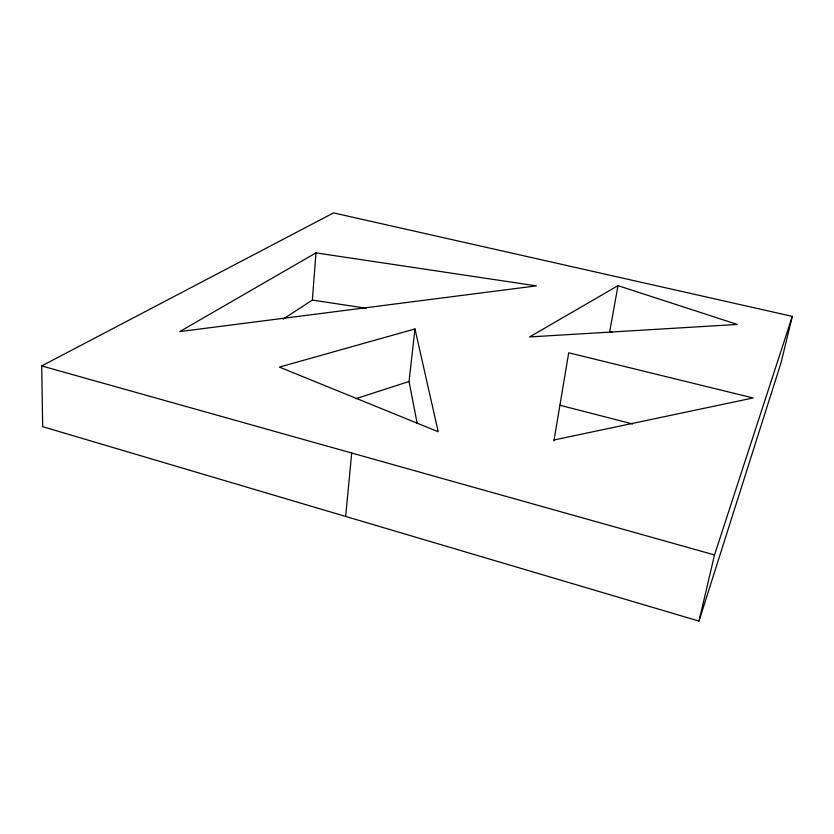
<?xml version="1.0" encoding="UTF-8"?>
<svg xmlns="http://www.w3.org/2000/svg" width="834" height="834" viewBox="0 0 834 834"><rect width="100%" height="100%" fill="white"/><g stroke="black" fill="none" stroke-linecap="round" stroke-linejoin="round"><path stroke-width="1.25" d="M283.091 319.141L312.364 300.073L315.992 252.879L536.387 285.874L179.706 331.598L315.992 252.879M345.662 516.434L351.708 453.018M417.208 423.547L409.035 381.492L414.978 328.95L279.38 367.096L438.204 431.731L414.978 328.95M553.912 440.998L568.715 352.803L753.081 397.954L554.078 439.966M618.004 285.655L529.621 336.936L737.308 324.447L618.004 285.655L609.717 331.525L612.177 332.38M698.965 621.101L714.519 554.944L792.3 316.367L333.537 212.899L41.7 365.928L42.68 426.685L698.965 621.101L781.093 362.55L792.3 316.367M355.868 398.694L409.035 381.492M312.364 300.073L366.251 308.236M559.916 405.251L632.62 423.953M41.7 365.928L714.519 554.944"/></g></svg>
